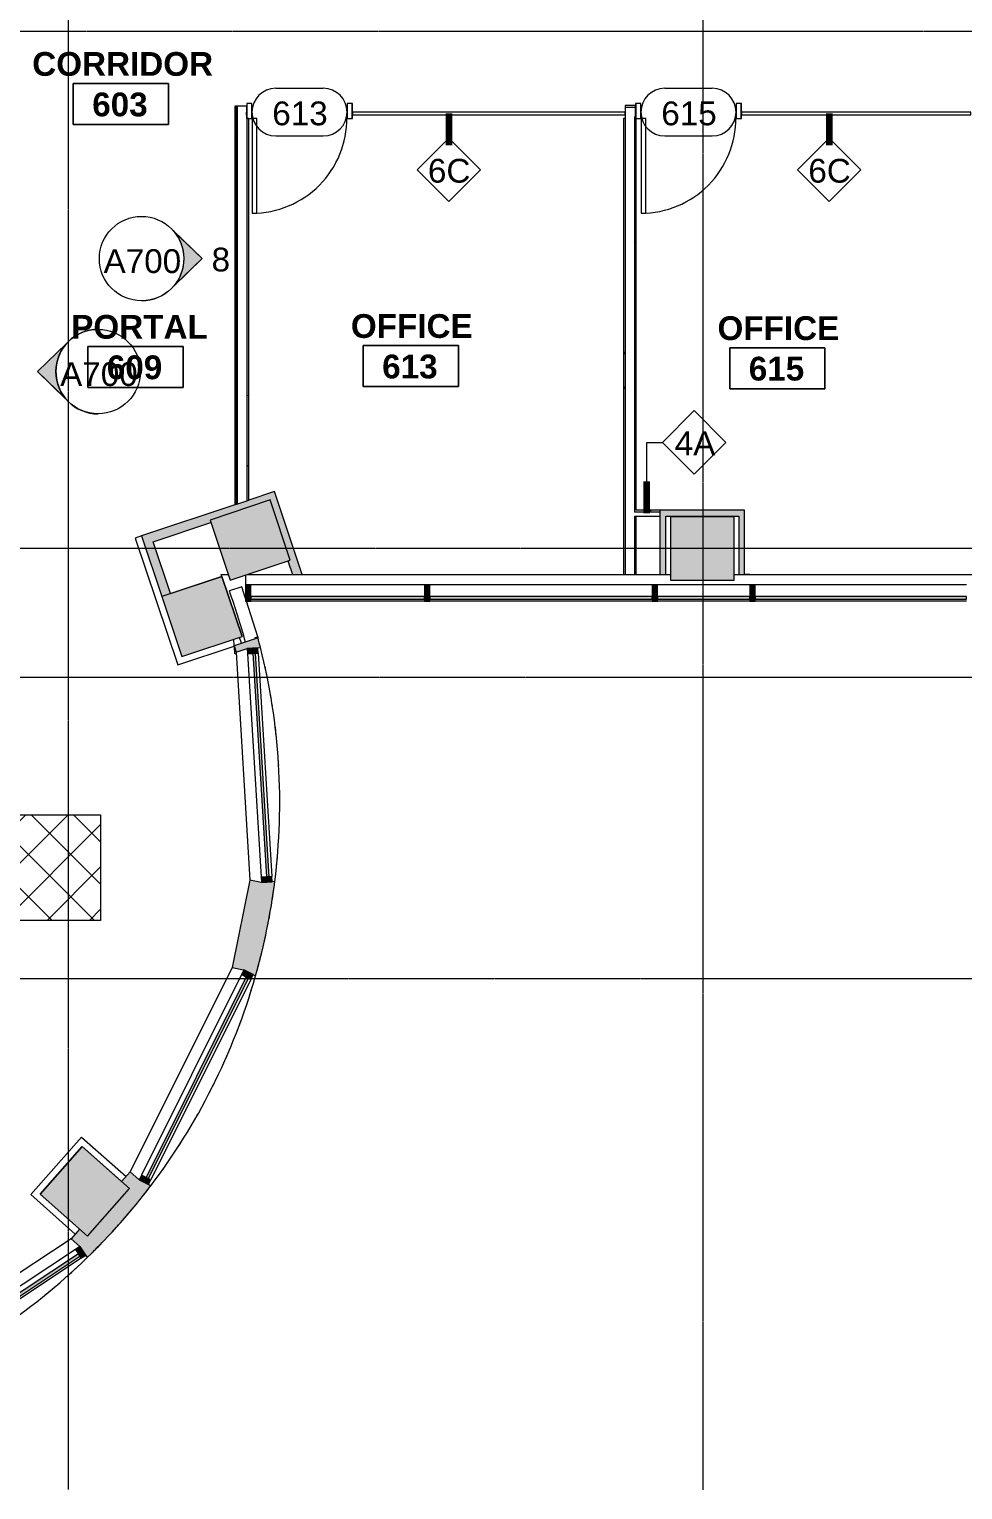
# Model space of a CAD drawing. Header units: inches. Extents: x 2468 to 5719, y -656 to 1380.
# Drawn here: x 3237 to 3591, y -16 to 537 of the extents above; entities that cross this region are included whole.
import ezdxf

# ---------------------------------------------------------------- set-up
doc = ezdxf.new("R2010")
doc.units = ezdxf.units.IN
doc.header["$MEASUREMENT"] = 0
doc.linetypes.add('Grid Line 1_2_', pattern=[0.875, 0.5, -0.125, 0.125, -0.125])
for name, color, linetype, lineweight in [('7200-WISCONSIN-AVE-6TH-FLOOR-031418_dwg', 8, 'Continuous', 9), ('A-AREA-IDEN', 2, 'Continuous', 9), ('A-DOOR', 31, 'Continuous', 13), ('A-DOOR-FRAM', 31, 'Continuous', 20), ('A-DOOR-IDEN', 31, 'Continuous', 9), ('A-GLAZ-CURT', 52, 'Continuous', 9), ('A-GLAZ-CWMG', 51, 'Continuous', 13), ('A-WALL', 113, 'Continuous', 13), ('A-WALL-IDEN', 211, 'Continuous', 9), ('A-WALL-PATT', 111, 'Continuous', 13), ('Bb-col', 7, 'Continuous', 9), ('Bb-cor', 7, 'Continuous', 9), ('G-ANNO-SYMB', 111, 'Continuous', 9), ('I-WALL', 2, 'Continuous', 13), ('Propidex Polylines', 7, 'Continuous', 9), ('Q-CASE', 31, 'Continuous', 13), ('S-COLS', 52, 'Continuous', 13), ('S-GRID', 1, 'Continuous', 9)]:
    doc.layers.add(name, color=color, linetype=linetype, lineweight=lineweight)
doc.styles.add('Arial_1', font='arial.ttf', dxfattribs={"height": 9})
doc.styles.add('Swis721 Lt BT', font='swissl.ttf', dxfattribs={"height": 9})
doc.styles.add('Swis721 Lt BT_B_1', font='', dxfattribs={"height": 9})
doc.styles.get('Swis721 Lt BT_B_1').set_extended_font_data('Swis721 Lt BT', bold=True)
pattern_1 = [(0, (0, 0), (30.72, 7.68), [1.267, -21.773, 1.267, -21.773, -122.88]), (0, (0, 0), (30.72, 7.68), [-46.08, 1.267, -44.813, 1.267, -21.773, -53.76]), (0, (0, 0), (30.72, 7.68), [-115.2, 1.267, -14.093, 1.267, -37.133]), (120, (11.52, 3.84), (-22.011075, 22.7643), [1.267, -21.773, 1.267, -21.773, -122.88]), (120, (11.52, 3.84), (-22.011075, 22.7643), [-46.08, 1.267, -44.813, 1.267, -21.773, -53.76]), (120, (11.52, 3.84), (-22.011075, 22.7643), [-115.2, 1.267, -14.093, 1.267, -37.133]), (240, (15.36, 19.2), (-8.708925, -30.4443), [1.267, -21.773, 1.267, -21.773, -122.88]), (240, (15.36, 19.2), (-8.708925, -30.4443), [-46.08, 1.267, -44.813, 1.267, -21.773, -53.76]), (240, (15.36, 19.2), (-8.708925, -30.4443), [-115.2, 1.267, -14.093, 1.267, -37.133])]

# ---------------------------------------------------------------- blocks, each defined once
blk = doc.blocks.new('Concrete-Rectangular-Column - 24 x 24-4901126-6TH FLOOR CONSTRUCTION')
at = {"layer": 'S-COLS', "lineweight": 9}
blk.add_hatch(color=7, dxfattribs=at).paths.add_polyline_path([(-12, -12), (12, -12), (12, 12), (-12, 12), (-12, 9.82)], flags=0)
at = {"layer": 'S-COLS', "color": 8, "lineweight": 20}
for p, q in [((12, 12), (-12, 12)), ((-12, 12), (-12, -12)), ((12, -12), (12, 12)), ((-12, -12), (12, -12))]:
    blk.add_line(p, q, dxfattribs=at)
blk = doc.blocks.new('Single Flush - OTJ_SOLIDFLUSH_ALUM-6376844-6TH FLOOR CONSTRUCTION')
at = {"layer": 'A-DOOR', "lineweight": 20}
for p, q in [((16.15625, 38.25), (16.15625, 2.4375)), ((17.90625, 38.25), (16.15625, 38.25)), ((17.90625, 2.4375), (17.90625, 38.25)), ((16.15625, 2.4375), (17.90625, 2.4375))]:
    blk.add_line(p, q, dxfattribs=at)
at = {"layer": 'A-DOOR', "lineweight": 9}
blk.add_arc((17.90625, 2.4375), 35.8125, 90, 180.5, dxfattribs=at)
at = {"layer": 'A-DOOR-FRAM'}
for p, q in [((-20, 2.4375), (-20, -3.3125)), ((-18, 2.4375), (-20, 2.4375)), ((-19.9375, 2.375), (-19.9375, -3.25)), ((-18.0625, 2.375), (-19.9375, 2.375)), ((-18.0625, -3.25), (-18.0625, 2.375)), ((-18, -3.3125), (-18, 2.4375)), ((18.000004, 2.4375), (18.000004, -3.3125)), ((20.000004, 2.4375), (18.000004, 2.4375)), ((18.062504, 2.375), (18.062504, -3.25)), ((19.937504, 2.375), (18.062504, 2.375)), ((19.937504, -3.25), (19.937504, 2.375)), ((20.000004, -3.3125), (20.000004, 2.4375)), ((-20, -3.3125), (-18, -3.3125)), ((-19.9375, -3.25), (-18.0625, -3.25)), ((18.000004, -3.3125), (20.000004, -3.3125)), ((18.062504, -3.25), (19.937504, -3.25))]:
    blk.add_line(p, q, dxfattribs=at)
blk = doc.blocks.new('System Panel - Glazed-6291175-6TH FLOOR CONSTRUCTION')
at = {"layer": 'A-GLAZ-CURT', "lineweight": 13}
for p, q in [((43.4, 0.5), (-43.4, 0.5)), ((-43.4, 0.5), (-43.4, -0.5)), ((43.4, -0.5), (43.4, 0.5)), ((-43.4, -0.5), (43.4, -0.5))]:
    blk.add_line(p, q, dxfattribs=at)
blk = doc.blocks.new('System Panel - Glazed-6377837-6TH FLOOR CONSTRUCTION')
at = {"layer": 'A-GLAZ-CURT', "lineweight": 13}
for p, q in [((31.58, 0.5), (-71.67, 0.5)), ((-71.67, 0.5), (-71.67, -0.5)), ((31.58, -0.5), (31.58, 0.5)), ((71.67, 0.5), (71.58, 0.5)), ((71.58, 0.5), (71.58, -0.5)), ((71.67, -0.5), (71.67, 0.5)), ((-71.67, -0.5), (31.58, -0.5)), ((71.58, -0.5), (71.67, -0.5))]:
    blk.add_line(p, q, dxfattribs=at)
blk = doc.blocks.new('System Panel - Glazed-5927104-6TH FLOOR CONSTRUCTION')
at = {"layer": 'A-GLAZ-CURT'}
blk.add_hatch(color=7, dxfattribs=at).paths.add_polyline_path([(-22.34, -0.5), (32.87, -0.5), (32.87, 0.5), (-32.88, 0.5), (-32.88, -0.5), (-23.09, -0.5)], flags=0)
at = {"layer": 'A-GLAZ-CURT', "color": 8, "lineweight": 20}
for p, q in [((32.87, 0.5), (-32.88, 0.5)), ((-32.88, 0.5), (-32.88, -0.5)), ((32.87, -0.5), (32.87, 0.5)), ((-32.88, -0.5), (32.87, -0.5))]:
    blk.add_line(p, q, dxfattribs=at)
blk = doc.blocks.new('System Panel - Glazed-5927105-6TH FLOOR CONSTRUCTION')
at = {"layer": 'A-GLAZ-CURT'}
blk.add_hatch(color=7, dxfattribs=at).paths.add_polyline_path([(42.06, -0.5), (42.06, 0.5), (-42.06, 0.5), (-42.06, -0.5)], flags=0)
at = {"layer": 'A-GLAZ-CURT', "color": 8, "lineweight": 20}
for p, q in [((42.06, 0.5), (-42.06, 0.5)), ((-42.06, 0.5), (-42.06, -0.5)), ((42.06, -0.5), (42.06, 0.5)), ((-42.06, -0.5), (42.06, -0.5))]:
    blk.add_line(p, q, dxfattribs=at)
blk = doc.blocks.new('System Panel - Glazed-5927106-6TH FLOOR CONSTRUCTION')
at = {"layer": 'A-GLAZ-CURT'}
blk.add_hatch(color=7, dxfattribs=at).paths.add_polyline_path([(17.48, -0.5), (17.48, 0.5), (-17.48, 0.5), (-17.48, -0.5)], flags=0)
at = {"layer": 'A-GLAZ-CURT', "color": 8, "lineweight": 20}
for p, q in [((17.48, 0.5), (-17.48, 0.5)), ((-17.48, 0.5), (-17.48, -0.5)), ((17.48, -0.5), (17.48, 0.5)), ((-17.48, -0.5), (17.48, -0.5))]:
    blk.add_line(p, q, dxfattribs=at)
blk = doc.blocks.new('System Panel - Glazed-5927107-6TH FLOOR CONSTRUCTION')
at = {"layer": 'A-GLAZ-CURT'}
blk.add_hatch(color=7, dxfattribs=at).paths.add_polyline_path([(40, -0.5), (40, 0.5), (-40, 0.5), (-40, -0.5)], flags=0)
at = {"layer": 'A-GLAZ-CURT', "color": 8, "lineweight": 20}
for p, q in [((40, 0.5), (-40, 0.5)), ((-40, 0.5), (-40, -0.5)), ((40, -0.5), (40, 0.5)), ((-40, -0.5), (40, -0.5))]:
    blk.add_line(p, q, dxfattribs=at)
blk = doc.blocks.new('Rectangular Mullion - 2_ x 6_ rectangular-5927114-6TH FLOOR CONSTRUCTION')
at = {"layer": 'A-GLAZ-CWMG', "lineweight": 9}
blk.add_hatch(color=7, dxfattribs=at).paths.add_polyline_path([(-2, 1.37), (-2, -4.87), (0, -4.87), (-0.04, 1.37)], flags=0)
at = {"layer": 'A-GLAZ-CWMG', "color": 8, "lineweight": 20}
for p, q in [((0, 1.37), (-2, 1.37)), ((-2, 1.37), (-2, -4.87)), ((0, -4.87), (0, 1.37)), ((-2, -4.87), (0, -4.87))]:
    blk.add_line(p, q, dxfattribs=at)
blk = doc.blocks.new('Rectangular Mullion - 2_ x 6_ rectangular-5909324-6TH FLOOR CONSTRUCTION')
at = {"layer": 'A-GLAZ-CWMG', "lineweight": 9}
for p, q in [((3386.91, 326.38), (3321.16, 326.38)), ((3386.91, 320.13), (3321.16, 320.13))]:
    blk.add_line(p, q, dxfattribs=at)
blk = doc.blocks.new('Rectangular Mullion - 2_ x 6_ rectangular-5927116-6TH FLOOR CONSTRUCTION')
at = {"layer": 'A-GLAZ-CWMG', "lineweight": 9}
blk.add_hatch(color=7, dxfattribs=at).paths.add_polyline_path([(-1, 1.37), (1, 1.37), (1, -4.87), (-1, -4.87), (-1, -3.44)], flags=0)
at = {"layer": 'A-GLAZ-CWMG', "color": 8, "lineweight": 20}
for p, q in [((-1, 1.37), (1, 1.37)), ((-1, -4.87), (-1, 1.37)), ((1, 1.37), (1, -4.87)), ((1, -4.87), (-1, -4.87))]:
    blk.add_line(p, q, dxfattribs=at)
blk = doc.blocks.new('Rectangular Mullion - 2_ x 6_ rectangular-5909326-6TH FLOOR CONSTRUCTION')
at = {"layer": 'A-GLAZ-CWMG', "lineweight": 9}
for p, q in [((3473.04, 326.38), (3388.91, 326.38)), ((3473.04, 320.13), (3388.91, 320.13))]:
    blk.add_line(p, q, dxfattribs=at)
blk = doc.blocks.new('Rectangular Mullion - 2_ x 6_ rectangular-5909327-6TH FLOOR CONSTRUCTION')
at = {"layer": 'A-GLAZ-CWMG', "lineweight": 9}
for p, q in [((3510, 326.38), (3475.04, 326.38)), ((3510, 320.13), (3475.04, 320.13))]:
    blk.add_line(p, q, dxfattribs=at)
blk = doc.blocks.new('Rectangular Mullion - 2_ x 6_ rectangular-5909328-6TH FLOOR CONSTRUCTION')
at = {"layer": 'A-GLAZ-CWMG', "lineweight": 9}
for p, q in [((3592, 326.38), (3512, 326.38)), ((3592, 320.13), (3512, 320.13))]:
    blk.add_line(p, q, dxfattribs=at)
blk = doc.blocks.new('System Panel - Glazed-6226830-6TH FLOOR CONSTRUCTION')
at = {"layer": 'A-GLAZ-CURT'}
blk.add_hatch(color=7, dxfattribs=at).paths.add_polyline_path([(-42.37, -0.5), (42.37, -0.5), (42.37, 0.5), (-42.37, 0.5)], flags=0)
at = {"layer": 'A-GLAZ-CURT', "color": 8, "lineweight": 20}
for p, q in [((42.37, 0.5), (-42.37, 0.5)), ((-42.37, 0.5), (-42.37, -0.5)), ((42.37, -0.5), (42.37, 0.5)), ((-42.37, -0.5), (42.37, -0.5))]:
    blk.add_line(p, q, dxfattribs=at)
blk = doc.blocks.new('System Panel - Glazed-6227023-6TH FLOOR CONSTRUCTION')
at = {"layer": 'A-GLAZ-CURT'}
blk.add_hatch(color=7, dxfattribs=at).paths.add_polyline_path([(-42.37, -0.5), (42.37, -0.5), (42.37, 0.5), (-42.37, 0.5)], flags=0)
at = {"layer": 'A-GLAZ-CURT', "color": 8, "lineweight": 20}
for p, q in [((42.37, 0.5), (-42.37, 0.5)), ((-42.37, 0.5), (-42.37, -0.5)), ((42.37, -0.5), (42.37, 0.5)), ((-42.37, -0.5), (42.37, -0.5))]:
    blk.add_line(p, q, dxfattribs=at)
blk = doc.blocks.new('System Panel - Glazed-6227193-6TH FLOOR CONSTRUCTION')
at = {"layer": 'A-GLAZ-CURT'}
blk.add_hatch(color=7, dxfattribs=at).paths.add_polyline_path([(-42.37, 0.5), (-42.37, -0.5), (42.37, -0.5), (42.37, 0.5), (-23.6, 0.5)], flags=0)
at = {"layer": 'A-GLAZ-CURT', "color": 8, "lineweight": 20}
for p, q in [((42.37, 0.5), (-42.37, 0.5)), ((-42.37, 0.5), (-42.37, -0.5)), ((42.37, -0.5), (42.37, 0.5)), ((-42.37, -0.5), (42.37, -0.5))]:
    blk.add_line(p, q, dxfattribs=at)
blk = doc.blocks.new('Rectangular Mullion - 2_ x 4_ rectangular 2-6226832-6TH FLOOR CONSTRUCTION')
at = {"layer": 'A-GLAZ-CWMG', "lineweight": 9}
blk.add_hatch(color=7, dxfattribs=at).paths.add_polyline_path([(-2, 1.5), (0, 1.5), (-0.02, -2.5), (-2, -2.5), (-2, 1.19)], flags=0)
at = {"layer": 'A-GLAZ-CWMG', "color": 8, "lineweight": 20}
for p, q in [((-2, 1.5), (0, 1.5)), ((-2, -2.5), (-2, 1.5)), ((0, 1.5), (0, -2.5)), ((0, -2.5), (-2, -2.5))]:
    blk.add_line(p, q, dxfattribs=at)
blk = doc.blocks.new('Rectangular Mullion - 2_ x 4_ rectangular 2-5917236-6TH FLOOR CONSTRUCTION')
at = {"layer": 'A-GLAZ-CWMG', "lineweight": 9}
for p, q in [((3254.76, 74.84), (3184.08, 28.08)), ((3256.97, 71.5), (3186.28, 24.75))]:
    blk.add_line(p, q, dxfattribs=at)
blk = doc.blocks.new('Rectangular Mullion - 2_ x 4_ rectangular 2-6226831-6TH FLOOR CONSTRUCTION')
at = {"layer": 'A-GLAZ-CWMG', "lineweight": 9}
blk.add_hatch(color=7, dxfattribs=at).paths.add_polyline_path([(0, 1.5), (-2, 1.5), (-2, -2.5), (0, -2.5), (0, 0.52)], flags=0)
at = {"layer": 'A-GLAZ-CWMG', "color": 8, "lineweight": 20}
for p, q in [((0, 1.5), (-2, 1.5)), ((-2, 1.5), (-2, -2.5)), ((0, -2.5), (0, 1.5)), ((-2, -2.5), (0, -2.5))]:
    blk.add_line(p, q, dxfattribs=at)
blk = doc.blocks.new('Rectangular Mullion - 2_ x 4_ rectangular 2-5917174-6TH FLOOR CONSTRUCTION')
at = {"layer": 'A-GLAZ-CWMG', "lineweight": 9}
for p, q in [((3317.54, 178.85), (3279.71, 103.02)), ((3321.12, 177.06), (3283.29, 101.24))]:
    blk.add_line(p, q, dxfattribs=at)
blk = doc.blocks.new('Walls 6 - Walls 6-5918263-6TH FLOOR CONSTRUCTION')
at = {"layer": 'A-WALL', "lineweight": 9}
h = blk.add_hatch(color=7, dxfattribs=at)
h.paths.add_polyline_path([(3062.11, 5.88), (3061.8, 10.96), (3062.67, 15.26), (3057.91, 16.23), (3057.11, 12.31), (3033.59, 17.11), (3034.39, 21.02), (3029.61, 22), (3028.74, 17.69), (3026.46, 13.14), (3035.27, 10.82), (3044.15, 8.83), (3053.1, 7.18), (3061.9, 5.91)], flags=0)
h.paths.add_polyline_path([(3150.7, 11.27), (3159.47, 13.66), (3168.15, 16.38), (3176.72, 19.43), (3185.17, 22.81), (3182.39, 27), (3180.98, 31.21), (3148.98, 20.52), (3150.39, 16.31), (3150.69, 11.33)], flags=0)
h.paths.add_polyline_path([(2947.06, 52.76), (2949.33, 57.31), (2952.24, 60.6), (2926.98, 82.97), (2924.07, 79.68), (2919.82, 76.87), (2926.98, 69.82), (2932.99, 64.3), (2939.91, 58.39), (2946.73, 53.02)], flags=0)
h.paths.add_polyline_path([(3259.2, 71.76), (3266.25, 78.91), (3271.77, 84.92), (3278.06, 92.34), (3283.28, 99.01), (3278.75, 101.27), (3275.46, 104.18), (3272.23, 100.53), (3275.22, 97.88), (3259.31, 79.91), (3256.32, 82.56), (3253.1, 78.91), (3256.42, 75.96), (3259.17, 71.8)], flags=0)
h.paths.add_polyline_path([(3322.93, 178.4), (3325.25, 187.2), (3327.41, 197.02), (3328.88, 205.03), (3330.19, 214.04), (3325.11, 213.73), (3320.8, 214.61), (3314.07, 181.55), (3318.37, 180.67), (3322.89, 178.42)], flags=0)
h.paths.add_polyline_path([(3315.55, 300.92), (3319.72, 302.31), (3324.8, 302.62), (3323.84, 306.31), (3314.76, 303.28), (3315.39, 301.38)], flags=0)
at = {"layer": 'A-WALL', "color": 8, "lineweight": 20}
for p, q in [((3323.84, 306.31), (3314.76, 303.28)), ((3314.76, 303.28), (3315.55, 300.92)), ((3315.55, 300.92), (3319.72, 302.31)), ((3319.72, 302.31), (3324.8, 302.62)), ((3320.8, 214.61), (3314.07, 181.55)), ((3325.11, 213.73), (3320.8, 214.61)), ((3330.19, 214.04), (3325.11, 213.73)), ((3314.07, 181.55), (3318.37, 180.67)), ((3318.37, 180.67), (3322.93, 178.4)), ((3275.47, 104.18), (3272.23, 100.53)), ((3278.75, 101.27), (3275.47, 104.18)), ((3283.31, 98.99), (3278.75, 101.27)), ((2926.98, 82.97), (2924.07, 79.68)), ((2952.24, 60.6), (2926.98, 82.97)), ((2924.07, 79.68), (2919.82, 76.87)), ((3256.32, 82.56), (3253.1, 78.91)), ((3253.1, 78.91), (3256.39, 76)), ((3256.39, 76), (3259.2, 71.76)), ((2947.06, 52.76), (2949.33, 57.31)), ((2949.33, 57.31), (2952.24, 60.6)), ((3180.98, 31.21), (3148.98, 20.52)), ((3182.39, 27), (3180.98, 31.21)), ((3185.17, 22.8), (3182.39, 27)), ((3028.74, 17.69), (3026.46, 13.14)), ((3029.61, 22), (3028.74, 17.69)), ((3034.39, 21.02), (3029.61, 22)), ((3148.98, 20.52), (3150.39, 16.31)), ((3062.68, 15.26), (3057.91, 16.23)), ((3061.8, 10.96), (3062.68, 15.26)), ((3150.39, 16.31), (3150.7, 11.27)), ((3062.11, 5.88), (3061.8, 10.96))]:
    blk.add_line(p, q, dxfattribs=at)
at = {"layer": 'A-WALL', "lineweight": 9}
for p, q in [((3315.55, 300.92), (3320.8, 214.61)), ((3314.07, 181.55), (3275.46, 104.18)), ((2879.27, 155.08), (2875.13, 153.7)), ((2926.98, 82.97), (2879.27, 155.08)), ((2875.13, 153.7), (2870.87, 150.88)), ((3253.1, 78.91), (3180.98, 31.21)), ((3011.81, 30.88), (2952.24, 60.6)), ((3029.61, 22), (3012.73, 30.42)), ((3148.98, 20.52), (3062.68, 15.26))]:
    blk.add_line(p, q, dxfattribs=at)
at = {"layer": 'A-WALL', "color": 8, "lineweight": 20}
for centre, radius, start, end in [((3092.12, 244), 239.95, 14.1392, 15.0511), ((3092.12, 244), 239.95, 344.1329, 352.8273), ((3092.11, 243.98), 239.95, 314.1331, 322.8275), ((3092.18, 244.13), 240.18, 224.1402, 232.8264), ((3092.01, 244.17), 240.18, 284.143, 292.8237), ((3092.07, 244.02), 240.02, 254.1388, 262.8307)]:
    blk.add_arc(centre, radius, start, end, dxfattribs=at)
at = {"layer": 'A-WALL', "lineweight": 9}
for centre, radius, start, end in [((3092.12, 244), 239.95, 352.8251, 14.1414), ((3092.12, 244), 239.95, 351.2612, 351.9311), ((3091.89, 244.04), 240.18, 350.9923, 351.2618), ((3091.89, 244.04), 240.18, 348.5945, 349.2011), ((3091.89, 244.04), 240.18, 345.5872, 346.2144), ((3091.89, 244.04), 240.18, 333.2675, 344.1422), ((3092.02, 243.98), 239.95, 202.8286, 224.143), ((3091.93, 244.12), 240.18, 322.8247, 333.2453), ((3091.93, 244.12), 240.18, 320.7328, 321.2864), ((3091.93, 244.12), 240.18, 317.7704, 318.3933), ((3091.93, 244.12), 240.18, 315.1567, 316.054), ((3092.02, 243.98), 239.95, 224.721, 225.1429), ((3092.18, 244.13), 240.18, 225.1416, 225.6406), ((3092.18, 244.13), 240.18, 227.0845, 228.0159), ((3091.93, 244.12), 240.18, 303.3778, 314.1424), ((3092.18, 244.13), 240.18, 229.5118, 230.3744), ((3092.18, 244.13), 240.18, 232.1106, 232.7258), ((3092.18, 244.13), 240.18, 232.8258, 240.1373), ((3092.01, 244.17), 240.18, 292.823, 303.3559), ((3092.07, 244.02), 240.02, 240.149, 254.1413), ((3092.01, 244.17), 240.18, 289.8469, 290.5032), ((3092.07, 244.02), 240.02, 254.7141, 255.657), ((3092.07, 244.02), 240.02, 262.8301, 284.1412), ((3092.07, 244.02), 240.02, 284.7314, 285.1867), ((3092.01, 244.17), 240.18, 285.1903, 285.6571), ((3092.01, 244.17), 240.18, 287.221, 288.0904), ((3092.07, 244.02), 240.02, 257.1005, 258.0297), ((3092.07, 244.02), 240.02, 259.5359, 260.3898), ((3092.07, 244.02), 240.02, 262.1679, 262.7431)]:
    blk.add_arc(centre, radius, start, end, dxfattribs=at)
blk = doc.blocks.new('PANTRY ISLAND - PANTRY ISLAND-6123611-6TH FLOOR CONSTRUCTION')
at = {"layer": 'Q-CASE', "lineweight": 9}
h = blk.add_hatch(dxfattribs=at)
h.set_pattern_fill('FP_8', color=256, style=0, pattern_type=2)
h.set_pattern_definition([(45, (0, 0), (-8.012227, 8.012227), []), (135, (0, 0), (-8.012227, -8.012227), [])])
h.paths.add_polyline_path([(3141.26, 199.37), (3264.26, 199.37), (3264.26, 239.37), (3141.26, 239.37)], flags=0)
for p, q in [((3141.26, 239.37), (3264.26, 239.37)), ((3141.26, 239.37), (3141.26, 199.37)), ((3264.26, 239.37), (3264.26, 199.37)), ((3264.26, 199.37), (3141.26, 199.37))]:
    blk.add_line(p, q, dxfattribs=at)
blk = doc.blocks.new('Conference Wood wall18 - Conference Wood wall-6217307-6TH FLOOR CONSTRUCTION')
at = {"layer": 'Q-CASE', "lineweight": 20}
for p, q in [((3315.01, 507.46), (3315.01, 356.87)), ((3315.55, 507.46), (3315.01, 507.46)), ((3315.55, 356.87), (3315.55, 507.46)), ((3315.01, 356.87), (3315.55, 356.87))]:
    blk.add_line(p, q, dxfattribs=at)
blk = doc.blocks.new('7200-WISCONSIN-AVE-6TH-FLOOR-031418_dwg-5450642-6TH FLOOR CONSTRUCTION')
at = {"layer": 'Bb-col'}
blk.add_line((3504, 352.13), (3480, 352.13), dxfattribs=at)
at = {"layer": 'Bb-col', "flags": 128}
for points in [[(3290.74, 323.07), (3310.19, 329.57), (3317.8, 306.81)], [(3241.34, 95.83), (3257.25, 113.8), (3272.24, 100.53)]]:
    blk.add_lwpolyline(points, dxfattribs=at)
at = {"layer": 'Bb-cor'}
for p, q in [((3319.7, 330.25), (3336.85, 330.25)), ((3340.54, 330.25), (3462.11, 330.25)), ((3510, 330.25), (3508, 330.25)), ((3317.61, 304.23), (3316.85, 306.48)), ((3323.84, 306.31), (3323.74, 306.68))]:
    blk.add_line(p, q, dxfattribs=at)
at = {"layer": 'Bb-cor', "flags": 128}
for points in [[(3279.77, 344.86), (3277.4, 344.07), (3293.46, 296.04), (3314.8, 303.17)], [(3466.98, 330.25), (3475.04, 330.25), (3475.88, 330.25)], [(3510, 330.25), (3594, 330.25), (3630, 330.25)], [(3319.16, 321.17), (3317.75, 325.64), (3313.01, 324.05)], [(3322.88, 305.99), (3322.77, 306.42), (3323.74, 306.68), (3319.49, 320.13)], [(3254.67, 80.69), (3237.82, 95.61), (3257.04, 117.32), (3273.89, 102.4)]]:
    blk.add_lwpolyline(points, dxfattribs=at)
at = {"layer": 'Bb-cor'}
for centre, radius, start, end in [((3092.04, 243.99), 235.03, 14.9749, 19.9166), ((3092.12, 244), 239.95, 11.6232, 12.4225), ((3092.12, 244), 239.95, 8.7631, 9.724), ((3092.12, 244), 239.95, 6.0311, 6.9764), ((3092.12, 244), 239.95, 3.3385, 4.0474), ((3092.12, 244), 239.95, 0.0936, 0.6615), ((3092.12, 244), 239.95, 357.0529, 357.9738), ((3092.12, 244), 239.95, 354.2849, 355.2541), ((3092.12, 244), 239.95, 351.8249, 352.2057), ((3091.89, 244.04), 240.18, 351.5311, 351.8249), ((3091.89, 244.04), 240.18, 349.0921, 350.1145), ((3091.89, 244.04), 240.18, 346.8428, 347.919), ((3092.11, 243.98), 239.95, 344.7455, 345.1418), ((3091.89, 244.04), 240.18, 345.1416, 345.6902), ((3092.11, 243.98), 239.95, 341.6767, 342.8067), ((3092.11, 243.98), 239.95, 338.9096, 340.0013), ((3092.11, 243.98), 239.95, 336.1531, 337.1284), ((3092.11, 243.98), 239.95, 333.4028, 334.0082), ((3092.11, 243.98), 239.95, 330.1028, 330.6431), ((3092.11, 243.98), 239.95, 326.9741, 327.9233), ((3092.11, 243.98), 239.95, 324.1404, 325.1907), ((3091.93, 244.12), 240.18, 321.2625, 321.8248), ((3092.11, 243.98), 239.95, 321.8251, 322.2059), ((3091.93, 244.12), 240.18, 319.0515, 320.114), ((3091.93, 244.12), 240.18, 316.844, 317.8839), ((3092.09, 243.96), 239.95, 314.7467, 315.1417), ((3091.93, 244.12), 240.18, 315.1415, 315.5086), ((3092.09, 243.96), 239.95, 311.6497, 312.7047), ((3092.09, 243.96), 239.95, 308.8998, 309.9283)]:
    blk.add_arc(centre, radius, start, end, dxfattribs=at)
at = {"layer": 'Propidex Polylines'}
for p, q in [((3475.04, 330.25), (3475.88, 330.25)), ((3478.13, 330.25), (3480, 330.25)), ((3504, 330.25), (3505.75, 330.25)), ((3508, 330.25), (3510, 330.25)), ((3314.87, 303.32), (3314.71, 305.76))]:
    blk.add_line(p, q, dxfattribs=at)
at = {"layer": 'Propidex Polylines', "flags": 128}
for points in [[(3317.79, 306.82), (3309.96, 330.25), (3312.59, 330.25)], [(3315.59, 300.3), (3315.07, 300.3), (3314.9, 302.85)]]:
    blk.add_lwpolyline(points, dxfattribs=at)
blk = doc.blocks.new('Room Tag - Room Name and Number-3379422-6TH FLOOR CONSTRUCTION')
at = {"layer": 'A-AREA-IDEN'}
for p, q in [((-0.1881, -0.1636), (-0.1881, -0.0018)), ((-0.1881, -0.0018), (0.1869, -0.0018)), ((0.1869, -0.0018), (-0.1881, -0.0018)), ((-0.1881, -0.0018), (-0.1881, -0.1636)), ((0.1869, -0.0018), (0.1869, -0.1636)), ((0.1869, -0.1636), (0.1869, -0.0018)), ((0.1869, -0.1636), (-0.1881, -0.1636)), ((-0.1881, -0.1636), (0.1869, -0.1636))]:
    blk.add_line(p, q, dxfattribs=at)
blk = doc.blocks.new('Elevation - Filled Arrow 2-347888-6TH FLOOR CONSTRUCTION')
at = {"layer": 'G-ANNO-SYMB'}
blk.add_circle((0, 0), 0.1664, dxfattribs=at)
blk = doc.blocks.new('Elevation - Filled Arrow-151867-6TH FLOOR CONSTRUCTION')
at = {"layer": 'G-ANNO-SYMB'}
h = blk.add_hatch(color=256, dxfattribs=at)
edge = h.paths.add_edge_path(flags=0)
edge.add_line((0, 0.2393), (0.1103, 0.1247))
edge.add_arc((-0.0002, -0.0002), 0.1667, 48.49802, 130.55707)
edge.add_line((-0.1085, 0.1265), (0, 0.2393))
for p, q in [((0, 0.2393), (-0.1085, 0.1265)), ((-0.1084, 0.1266), (0, 0.2393)), ((0, 0.2393), (-0.1084, 0.1266)), ((0, 0.2393), (0.11, 0.1249)), ((0.1103, 0.1247), (0, 0.2393))]:
    blk.add_line(p, q, dxfattribs=at)
blk.add_arc((-0.0002, -0.0002), 0.1667, 48.49802, 130.55707, dxfattribs=at)
blk.add_ellipse((-0.0002, -0.0001), major_axis=(-0.1667, 0), ratio=0.999376, start_param=3.141593, end_param=6.283185, dxfattribs=at)
blk = doc.blocks.new('Door Tag - Door Tag-41184-6TH FLOOR CONSTRUCTION')
at = {"layer": 'A-DOOR-IDEN'}
for p, q in [((-0.09375, 0.09375), (0.09375, 0.09375)), ((-0.09375, -0.09375), (0.09375, -0.09375))]:
    blk.add_line(p, q, dxfattribs=at)
for centre, start, end in [((-0.09375, 0), 90, 270), ((0.09375, 0), 270, 90)]:
    blk.add_arc(centre, 0.09375, start, end, dxfattribs=at)
blk = doc.blocks.new('Wall Tag - 1_4_-62626-6TH FLOOR CONSTRUCTION')
at = {"layer": 'A-WALL-IDEN'}
for p, q in [((-0.125, 0), (0, 0.125)), ((0, 0.125), (0.125, 0)), ((-0.125, 0), (0, -0.125)), ((0, -0.125), (0.125, 0))]:
    blk.add_line(p, q, dxfattribs=at)

msp = doc.modelspace()

# ---------------------------------------------------------------- hatches: boundary and pattern name
at = {"layer": 'A-WALL-PATT', "lineweight": 9}
h = msp.add_hatch(dxfattribs=at)
h.set_pattern_fill('FP_2', color=256, style=0, pattern_type=2)
h.set_pattern_definition(pattern_1)
h.paths.add_polyline_path([(3315.51, 356.81), (3316.14, 357.02), (3316.14, 507.46), (3315.51, 507.46), (3315.51, 357.02)], flags=0)
h = msp.add_hatch(dxfattribs=at)
h.set_pattern_fill('FP_2', color=256, style=0, pattern_type=2)
h.set_pattern_definition(pattern_1)
h.paths.add_polyline_path([(3319.76, 358.23), (3320.39, 358.44), (3320.39, 502.81), (3319.76, 502.81), (3319.76, 358.34)], flags=0)
h = msp.add_hatch(dxfattribs=at)
h.set_pattern_fill('FP_2', color=256, style=0, pattern_type=2)
h.set_pattern_definition(pattern_1)
h.paths.add_polyline_path([(3462.73, 330.25), (3462.73, 502.81), (3462.11, 502.81), (3462.11, 330.25)], flags=0)
h = msp.add_hatch(dxfattribs=at)
h.set_pattern_fill('FP_2', color=256, style=0, pattern_type=2)
h.set_pattern_definition(pattern_1)
h.paths.add_polyline_path([(3466.98, 330.25), (3466.98, 352.38), (3466.36, 352.38), (3466.36, 330.25)], flags=0)
h.paths.add_polyline_path([(3466.75, 354), (3466.98, 354), (3466.98, 502.81), (3466.36, 502.81), (3466.36, 354)], flags=0)
for points in [[(3280.88, 341.54), (3306.01, 349.94), (3305.7, 350.88), (3328.46, 358.49), (3328.77, 357.55), (3331.15, 358.34), (3330.04, 361.66), (3279.77, 344.86), (3280.51, 342.65)], [(3336.85, 330.25), (3340.54, 330.25), (3331.15, 358.34), (3328.77, 357.55), (3336.07, 335.73), (3335.12, 335.41), (3336.07, 332.58)], [(3505.75, 352.38), (3505.75, 354.63), (3475.88, 354.63), (3475.88, 352.38), (3504, 352.38)], [(3505.75, 330.25), (3508, 330.25), (3508, 354.63), (3505.75, 354.63), (3505.75, 330.39)], [(3478.12, 330.25), (3478.12, 352.38), (3475.88, 352.38), (3475.88, 330.25)], [(3287.43, 321.95), (3290.75, 323.06), (3284.2, 342.65), (3280.88, 341.54), (3286.43, 324.94)]]:
    msp.add_hatch(color=7, dxfattribs=at).paths.add_polyline_path(points, flags=0)
h = msp.add_hatch(dxfattribs=at)
h.set_pattern_fill('FP_2', color=256, style=0, pattern_type=2)
h.set_pattern_definition(pattern_1)
h.paths.add_polyline_path([(3466.98, 354), (3475.88, 354), (3475.88, 354.63), (3466.98, 354.63)], flags=0)

# ---------------------------------------------------------------- linework, layer by layer
at = {"layer": 'A-WALL'}
for p, q in [((3316.14, 357.02), (3316.14, 507.46)), ((3462.8, 507.06), (3466.75, 507.06)), ((3466.36, 503.44), (3466.36, 354)), ((3466.36, 503.44), (3466.75, 503.44)), ((3319.76, 358.23), (3319.76, 502.81)), ((3462.73, 502.81), (3462.73, 330.25)), ((3315.51, 356.81), (3320.39, 358.44)), ((3466.36, 354), (3475.88, 354)), ((3466.36, 352.38), (3466.36, 330.25)), ((3466.36, 352.38), (3466.98, 352.38))]:
    msp.add_line(p, q, dxfattribs=at)
at = {"layer": 'A-WALL', "lineweight": 9}
for p, q in [((3319.21, 326.38), (3319.21, 330.09)), ((3319.69, 330.25), (3336.85, 330.25)), ((3340.54, 330.25), (3462.11, 330.25)), ((3466.98, 330.25), (3475.88, 330.25)), ((3478.12, 330.25), (3480, 330.25)), ((3504, 330.25), (3505.75, 330.25)), ((3508, 330.25), (3716, 330.25))]:
    msp.add_line(p, q, dxfattribs=at)
at = {"layer": 'A-WALL-IDEN', "lineweight": 90}
for p, q in [((3396.05, 504.75), (3396.05, 492.75)), ((3540.01, 504.75), (3540.01, 492.75)), ((3470.95, 353.5), (3470.95, 365.5))]:
    msp.add_line(p, q, dxfattribs=at)
at = {"layer": 'A-WALL-IDEN'}
for p, q in [((3396.05, 504.75), (3396.05, 495.43)), ((3540.01, 504.75), (3540.01, 495.43)), ((3470.95, 380.28), (3476.94, 380.28)), ((3470.95, 353.5), (3470.95, 380.28))]:
    msp.add_line(p, q, dxfattribs=at)
at = {"layer": 'I-WALL'}
for p, q in [((3315.51, 507.46), (3315.51, 356.81)), ((3319.55, 507.46), (3315.51, 507.46)), ((3319.55, 502.81), (3319.55, 507.46)), ((3466.75, 507.69), (3462.8, 507.69)), ((3462.8, 507.69), (3462.8, 502.81)), ((3466.75, 502.81), (3466.75, 507.69)), ((3320.39, 502.81), (3319.55, 502.81)), ((3320.39, 358.44), (3320.39, 502.81)), ((3462.8, 502.81), (3462.11, 502.81)), ((3462.11, 502.81), (3462.11, 330.25)), ((3466.98, 502.81), (3466.75, 502.81)), ((3466.98, 354.63), (3466.98, 502.81)), ((3475.88, 354.63), (3466.98, 354.63)), ((3466.98, 330.25), (3466.98, 352.38)), ((3466.98, 352.38), (3475.88, 352.38)), ((3462.11, 330.25), (3466.98, 330.25))]:
    msp.add_line(p, q, dxfattribs=at)
at = {"layer": 'I-WALL', "color": 8, "lineweight": 20}
for p, q in [((3330.04, 361.66), (3320.39, 358.44)), ((3340.54, 330.25), (3330.04, 361.66)), ((3315.51, 356.81), (3279.77, 344.86)), ((3508, 354.63), (3475.88, 354.63)), ((3475.88, 354.63), (3475.88, 330.25)), ((3508, 330.25), (3508, 354.63)), ((3284.2, 342.65), (3306.01, 349.94)), ((3478.12, 352.38), (3505.75, 352.38)), ((3478.12, 330.25), (3478.12, 352.38)), ((3505.75, 352.38), (3505.75, 330.25)), ((3279.77, 344.86), (3287.43, 321.95)), ((3290.75, 323.06), (3284.2, 342.65)), ((3335.12, 335.41), (3336.85, 330.25)), ((3336.85, 330.25), (3340.54, 330.25)), ((3475.88, 330.25), (3478.12, 330.25)), ((3505.75, 330.25), (3508, 330.25))]:
    msp.add_line(p, q, dxfattribs=at)
at = {"layer": 'S-GRID', "linetype": 'Grid Line 1_2_'}
for p, q in [((3252, 1356.46), (3252, -16.1)), ((3492.25, -16.1), (3492.25, 1356.46)), ((2760.5, 535.94), (4862.49, 535.94)), ((4862.49, 340.12), (2467.88, 340.12)), ((2467.88, 291.42), (4862.49, 291.42)), ((2892.9, 177.42), (4862.49, 177.42))]:
    msp.add_line(p, q, dxfattribs=at)

# ---------------------------------------------------------------- block references
at = {"layer": '7200-WISCONSIN-AVE-6TH-FLOOR-031418_dwg', "color": 7}
msp.add_blockref('7200-WISCONSIN-AVE-6TH-FLOOR-031418_dwg-5450642-6TH FLOOR CONSTRUCTION', (0, 0), dxfattribs=at)
msp.add_blockref('7200-WISCONSIN-AVE-6TH-FLOOR-031418_dwg-5450642-6TH FLOOR CONSTRUCTION', (0, 0), dxfattribs=at)
msp.add_blockref('7200-WISCONSIN-AVE-6TH-FLOOR-031418_dwg-5450642-6TH FLOOR CONSTRUCTION', (0, 0), dxfattribs=at)
at = {"layer": 'A-AREA-IDEN', "xscale": 95.99999999999994, "yscale": 95.99999999999994, "zscale": 95.99999999999994}
for p in [(3272.01, 516.26), (3277.53, 416.77), (3381.72, 417.09), (3520.46, 416.27)]:
    msp.add_blockref('Room Tag - Room Name and Number-3379422-6TH FLOOR CONSTRUCTION', p, dxfattribs=at)
at = {"layer": 'A-DOOR', "rotation": 180}
for p in [(3339.55, 505.25), (3486.75, 505.25)]:
    msp.add_blockref('Single Flush - OTJ_SOLIDFLUSH_ALUM-6376844-6TH FLOOR CONSTRUCTION', p, dxfattribs=at)
at = {"layer": 'A-DOOR-IDEN', "xscale": 95.99999999999994, "yscale": 95.99999999999994, "zscale": 95.99999999999994}
for p in [(3339.55, 505.25), (3486.75, 505.25)]:
    msp.add_blockref('Door Tag - Door Tag-41184-6TH FLOOR CONSTRUCTION', p, dxfattribs=at)
at = {"layer": 'A-GLAZ-CURT'}
for name, p, rotation in [('System Panel - Glazed-6377837-6TH FLOOR CONSTRUCTION', (3391.12, 504.75), 180), ('System Panel - Glazed-6227193-6TH FLOOR CONSTRUCTION', (3324.98, 258.18), 93.48341206081655), ('System Panel - Glazed-6227023-6TH FLOOR CONSTRUCTION', (3300.87, 139.82), 63.48332414602076), ('System Panel - Glazed-6226830-6TH FLOOR CONSTRUCTION', (3220.8, 49.38), 33.48332948955599)]:
    msp.add_blockref(name, p, dxfattribs=dict(at, rotation=rotation))
for name, p in [('System Panel - Glazed-6291175-6TH FLOOR CONSTRUCTION', (3550.15, 504.75)), ('System Panel - Glazed-5927104-6TH FLOOR CONSTRUCTION', (3354.04, 321.5)), ('System Panel - Glazed-5927105-6TH FLOOR CONSTRUCTION', (3430.98, 321.5)), ('System Panel - Glazed-5927106-6TH FLOOR CONSTRUCTION', (3492.52, 321.5)), ('System Panel - Glazed-5927107-6TH FLOOR CONSTRUCTION', (3552, 321.5))]:
    msp.add_blockref(name, p, dxfattribs=at)
at = {"layer": 'A-GLAZ-CWMG', "lineweight": 9}
for name, p, rotation in [('Rectangular Mullion - 2_ x 6_ rectangular-5927114-6TH FLOOR CONSTRUCTION', (3319.16, 321.5), 180), ('Rectangular Mullion - 2_ x 4_ rectangular 2-5917174-6TH FLOOR CONSTRUCTION', (536.26, -1513.35), 30.00008791479577), ('Rectangular Mullion - 2_ x 4_ rectangular 2-6226831-6TH FLOOR CONSTRUCTION', (3327.68, 213.89), 273.4834120608165), ('Rectangular Mullion - 2_ x 4_ rectangular 2-6226831-6TH FLOOR CONSTRUCTION', (3281.06, 100.12), 243.4833241460208)]:
    msp.add_blockref(name, p, dxfattribs=dict(at, rotation=rotation))
for name in ['Rectangular Mullion - 2_ x 6_ rectangular-5909324-6TH FLOOR CONSTRUCTION', 'Rectangular Mullion - 2_ x 6_ rectangular-5909326-6TH FLOOR CONSTRUCTION', 'Rectangular Mullion - 2_ x 6_ rectangular-5909327-6TH FLOOR CONSTRUCTION', 'Rectangular Mullion - 2_ x 6_ rectangular-5909328-6TH FLOOR CONSTRUCTION', 'Rectangular Mullion - 2_ x 4_ rectangular 2-5917174-6TH FLOOR CONSTRUCTION', 'Rectangular Mullion - 2_ x 4_ rectangular 2-5917236-6TH FLOOR CONSTRUCTION']:
    msp.add_blockref(name, (0, 0), dxfattribs=at)
at = {"layer": 'A-GLAZ-CWMG', "lineweight": 9, "extrusion": (0, 0, -1)}
for name, p, rotation in [('Rectangular Mullion - 2_ x 6_ rectangular-5927116-6TH FLOOR CONSTRUCTION', (-3387.91, 321.5), 180), ('Rectangular Mullion - 2_ x 6_ rectangular-5927116-6TH FLOOR CONSTRUCTION', (-3474.04, 321.5), 180), ('Rectangular Mullion - 2_ x 6_ rectangular-5927116-6TH FLOOR CONSTRUCTION', (-3511, 321.5), 180), ('Rectangular Mullion - 2_ x 4_ rectangular 2-6226832-6TH FLOOR CONSTRUCTION', (-3322.29, 302.46), 86.51658793918345), ('Rectangular Mullion - 2_ x 4_ rectangular 2-6226832-6TH FLOOR CONSTRUCTION', (-3320.67, 179.52), 116.5166758539793), ('Rectangular Mullion - 2_ x 4_ rectangular 2-6226832-6TH FLOOR CONSTRUCTION', (-3257.81, 73.86), 146.516670510444)]:
    msp.add_blockref(name, p, dxfattribs=dict(at, rotation=rotation))
at = {"layer": 'A-WALL', "lineweight": 9}
msp.add_blockref('Walls 6 - Walls 6-5918263-6TH FLOOR CONSTRUCTION', (0, 0), dxfattribs=at)
at = {"layer": 'A-WALL-IDEN', "xscale": 95.99999999999994, "yscale": 95.99999999999994, "zscale": 95.99999999999994}
for p in [(3396.05, 483.43), (3540.01, 483.43), (3488.94, 380.28)]:
    msp.add_blockref('Wall Tag - 1_4_-62626-6TH FLOOR CONSTRUCTION', p, dxfattribs=at)
at = {"layer": 'G-ANNO-SYMB', "xscale": 95.99999999999994, "yscale": 95.99999999999994, "zscale": 95.99999999999994}
for p in [(3279.77, 449.81), (3263.33, 407.07)]:
    msp.add_blockref('Elevation - Filled Arrow 2-347888-6TH FLOOR CONSTRUCTION', p, dxfattribs=at)
at = {"layer": 'G-ANNO-SYMB', "extrusion": (0, 0, -1), "xscale": 95.99999999999994, "yscale": 95.99999999999994, "zscale": 95.99999999999994, "rotation": 89.9999999999998}
msp.add_blockref('Elevation - Filled Arrow-151867-6TH FLOOR CONSTRUCTION', (-3279.77, 449.81), dxfattribs=at)
at = {"layer": 'G-ANNO-SYMB', "xscale": 95.99999999999994, "yscale": 95.99999999999994, "zscale": 95.99999999999994, "rotation": 90}
msp.add_blockref('Elevation - Filled Arrow-151867-6TH FLOOR CONSTRUCTION', (3263.33, 407.07), dxfattribs=at)
at = {"layer": 'Q-CASE', "lineweight": 9}
for name in ['Conference Wood wall18 - Conference Wood wall-6217307-6TH FLOOR CONSTRUCTION', 'PANTRY ISLAND - PANTRY ISLAND-6123611-6TH FLOOR CONSTRUCTION']:
    msp.add_blockref(name, (0, 0), dxfattribs=at)
at = {"layer": 'S-COLS', "lineweight": 9}
for p, rotation in [((3320.88, 343.3), 288.4833333333332), ((3302.61, 314.37), 288.4833333333332), ((3258.28, 96.85), 318.4833333333324)]:
    msp.add_blockref('Concrete-Rectangular-Column - 24 x 24-4901126-6TH FLOOR CONSTRUCTION', p, dxfattribs=dict(at, rotation=rotation))
msp.add_blockref('Concrete-Rectangular-Column - 24 x 24-4901126-6TH FLOOR CONSTRUCTION', (3492, 340.12), dxfattribs=at)

# ---------------------------------------------------------------- texts
at = {"layer": 'A-AREA-IDEN', "char_height": 9, "attachment_point": 1, "style": 'Swis721 Lt BT_B_1'}
for s, insert, width in [('CORRIDOR', (3238.4, 527.98), 81.204), ('603', (3261.11, 512.66), 25.452), ('PORTAL', (3253.16, 428.49), 58.782), ('OFFICE', (3358.98, 428.8), 54.843), ('OFFICE', (3497.72, 427.99), 54.843), ('609', (3266.63, 413.17), 25.452), ('613', (3370.83, 413.48), 25.452), ('615', (3509.56, 412.67), 25.452)]:
    msp.add_mtext(s, dxfattribs=dict(at, insert=insert, width=width))
at = {"layer": 'A-DOOR-IDEN', "char_height": 9, "width": 24.543, "attachment_point": 1, "style": 'Swis721 Lt BT'}
for s, insert in [('613', (3329.24, 509.27)), ('615', (3476.45, 509.27))]:
    msp.add_mtext(s, dxfattribs=dict(at, insert=insert))
at = {"layer": 'A-WALL-IDEN', "char_height": 9, "attachment_point": 1, "style": 'Swis721 Lt BT'}
for s, insert, width in [('6C', (3388.14, 487.56), 18.786), ('6C', (3532.1, 487.56), 18.786), ('4A', (3481.54, 384.4), 17.574)]:
    msp.add_mtext(s, dxfattribs=dict(at, insert=insert, width=width))
at = {"layer": 'G-ANNO-SYMB', "char_height": 9, "attachment_point": 1}
for s, insert, width, style in [('A700', (3265.4, 453.36), 35.754, 'Arial_1'), ('8', (3306.27, 453.96), 8.181, 'Swis721 Lt BT'), ('A700', (3248.96, 410.62), 35.754, 'Arial_1')]:
    msp.add_mtext(s, dxfattribs=dict(at, insert=insert, width=width, style=style))

doc.saveas('drawing.dxf')
